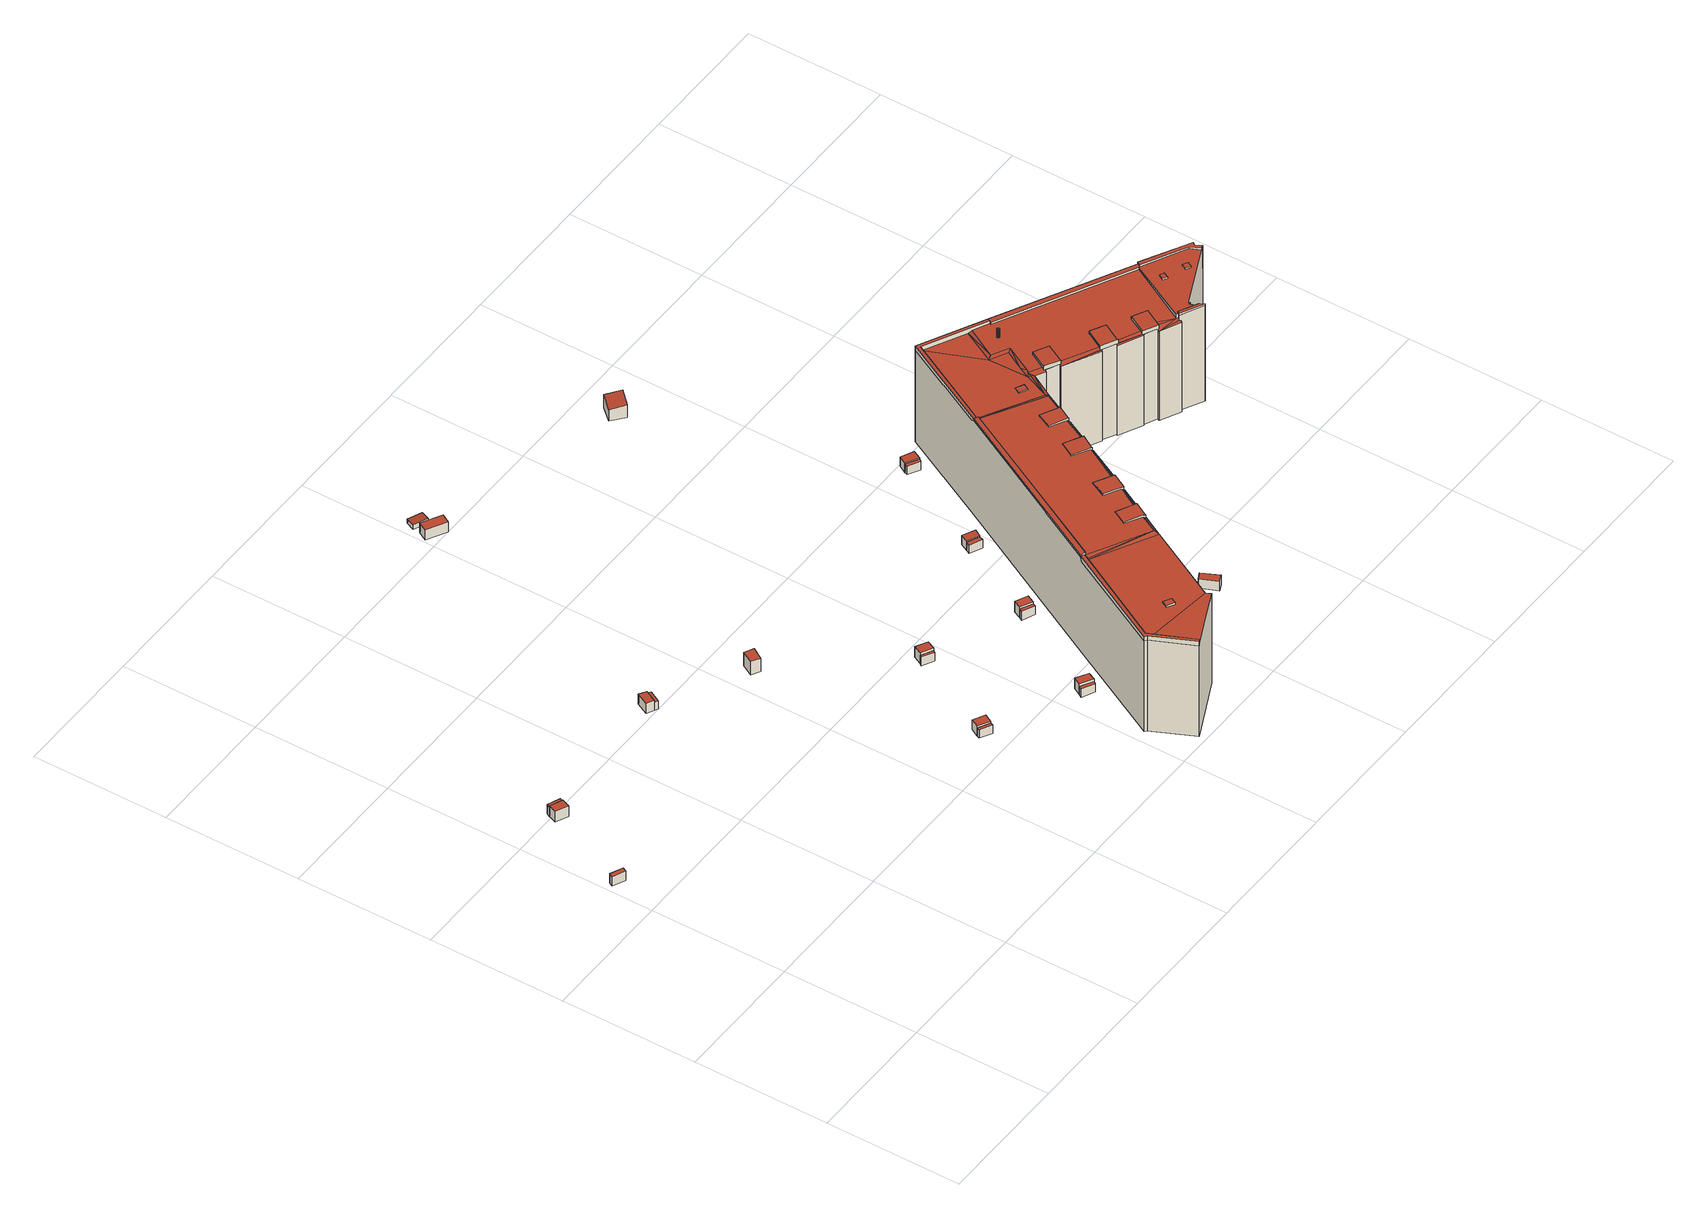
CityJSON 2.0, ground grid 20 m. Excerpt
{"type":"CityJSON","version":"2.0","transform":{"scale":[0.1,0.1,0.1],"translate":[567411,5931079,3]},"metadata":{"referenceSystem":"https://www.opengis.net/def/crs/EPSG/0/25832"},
"CityObjects":{
"building1":{"type":"Building","attributes":{"Grundfläche 2D":"1.375812","Grundhöhe NN":"4.401"},"geometry":[{"type":"Solid","lod":"3","boundaries":[[[[0,1,2,3]],[[4,5,3,2]],[[5,6,0,3]],[[6,7,1,0]],[[7,4,2,1]],[[7,6,5,4]]]],"semantics":{"surfaces":[{"type":"RoofSurface"},{"type":"WallSurface"},{"type":"GroundSurface"}],"values":[[0,1,1,1,1,2]]}}]},
"building2":{"type":"Building","attributes":{"Grundfläche 2D":"2.495258","Grundhöhe NN":"4.351"},"geometry":[{"type":"Solid","lod":"3","boundaries":[[[[8,9,10,11]],[[12,13,11,10]],[[13,14,8,11]],[[14,15,9,8]],[[15,12,10,9]],[[15,14,13,12]]]],"semantics":{"surfaces":[{"type":"RoofSurface"},{"type":"WallSurface"},{"type":"GroundSurface"}],"values":[[0,1,1,1,1,2]]}}]},
"building3":{"type":"Building","attributes":{"Grundfläche 2D":"1.512381","Grundhöhe NN":"4.334"},"geometry":[{"type":"Solid","lod":"3","boundaries":[[[[16,17,18,19]],[[20,21,19,18]],[[21,22,16,19]],[[22,23,17,16]],[[23,20,18,17]],[[23,22,21,20]]]],"semantics":{"surfaces":[{"type":"RoofSurface"},{"type":"WallSurface"},{"type":"GroundSurface"}],"values":[[0,1,1,1,1,2]]}}]},
"building4":{"type":"Building","attributes":{"Grundfläche 2D":"2.312961","Grundhöhe NN":"4.416"},"geometry":[{"type":"Solid","lod":"3","boundaries":[[[[24,25,26,27]],[[28,29,27,26]],[[29,30,24,27]],[[30,31,25,24]],[[31,28,26,25]],[[31,30,29,28]]]],"semantics":{"surfaces":[{"type":"RoofSurface"},{"type":"WallSurface"},{"type":"GroundSurface"}],"values":[[0,1,1,1,1,2]]}}]},
"building5":{"type":"Building","attributes":{"Grundfläche 2D":"1.101209","Grundhöhe NN":"4.410"},"geometry":[{"type":"Solid","lod":"3","boundaries":[[[[32,33,34,35]],[[29,36,35,34]],[[36,37,32,35]],[[37,30,33,32]],[[30,29,34,33]],[[30,37,36,29]]]],"semantics":{"surfaces":[{"type":"RoofSurface"},{"type":"WallSurface"},{"type":"GroundSurface"}],"values":[[0,1,1,1,1,2]]}}]},
"building6":{"type":"Building","attributes":{"Grundfläche 2D":"0.945910","Grundhöhe NN":"4.407"},"geometry":[{"type":"Solid","lod":"3","boundaries":[[[[38,39,40,41]],[[42,43,41,40]],[[43,44,38,41]],[[44,45,39,38]],[[45,42,40,39]],[[45,44,43,42]]]],"semantics":{"surfaces":[{"type":"RoofSurface"},{"type":"WallSurface"},{"type":"GroundSurface"}],"values":[[0,1,1,1,1,2]]}}]},
"building7":{"type":"Building","attributes":{"Grundfläche 2D":"2.541787","Grundhöhe NN":"4.412"},"geometry":[{"type":"Solid","lod":"3","boundaries":[[[[46,47,48,49]],[[50,42,49,48]],[[42,45,46,49]],[[45,51,47,46]],[[51,50,48,47]],[[51,45,42,50]]]],"semantics":{"surfaces":[{"type":"RoofSurface"},{"type":"WallSurface"},{"type":"GroundSurface"}],"values":[[0,1,1,1,1,2]]}}]},
"building8":{"type":"Building","attributes":{"Grundfläche 2D":"2.820201","Grundhöhe NN":"4.435"},"geometry":[{"type":"Solid","lod":"3","boundaries":[[[[52,53,54,55]],[[56,57,55,54]],[[57,58,52,55]],[[58,59,53,52]],[[59,56,54,53]],[[59,58,57,56]]]],"semantics":{"surfaces":[{"type":"RoofSurface"},{"type":"WallSurface"},{"type":"GroundSurface"}],"values":[[0,1,1,1,1,2]]}}]},
"building9":{"type":"Building","attributes":{"Grundfläche 2D":"0.725257","Grundhöhe NN":"4.340"},"geometry":[{"type":"Solid","lod":"3","boundaries":[[[[60,61,62,63]],[[64,65,63,62]],[[65,66,60,63]],[[66,67,61,60]],[[67,64,62,61]],[[67,66,65,64]]]],"semantics":{"surfaces":[{"type":"RoofSurface"},{"type":"WallSurface"},{"type":"GroundSurface"}],"values":[[0,1,1,1,1,2]]}}]},
"building10":{"type":"Building","attributes":{"Grundfläche 2D":"1.051746","Grundhöhe NN":"4.534"},"geometry":[{"type":"Solid","lod":"3","boundaries":[[[[68,69,70,71]],[[72,73,71,70]],[[73,74,68,71]],[[74,75,69,68]],[[75,72,70,69]],[[75,74,73,72]]]],"semantics":{"surfaces":[{"type":"RoofSurface"},{"type":"WallSurface"},{"type":"GroundSurface"}],"values":[[0,1,1,1,1,2]]}}]},
"building11":{"type":"Building","attributes":{"Grundfläche 2D":"2.422524","Grundhöhe NN":"4.355"},"geometry":[{"type":"Solid","lod":"3","boundaries":[[[[76,77,78,79]],[[80,81,79,78]],[[81,82,76,79]],[[82,83,77,76]],[[83,80,78,77]],[[83,82,81,80]]]],"semantics":{"surfaces":[{"type":"RoofSurface"},{"type":"WallSurface"},{"type":"GroundSurface"}],"values":[[0,1,1,1,1,2]]}}]},
"building12":{"type":"Building","attributes":{"Grundfläche 2D":"2.444402","Grundhöhe NN":"4.535"},"geometry":[{"type":"Solid","lod":"3","boundaries":[[[[84,85,86,87]],[[88,72,87,86]],[[72,75,84,87]],[[75,89,85,84]],[[89,88,86,85]],[[89,75,72,88]]]],"semantics":{"surfaces":[{"type":"RoofSurface"},{"type":"WallSurface"},{"type":"GroundSurface"}],"values":[[0,1,1,1,1,2]]}}]},
"building13":{"type":"Building","attributes":{"Grundfläche 2D":"4.599015","Grundhöhe NN":"3.704"},"geometry":[{"type":"Solid","lod":"3","boundaries":[[[[90,91,92,93]],[[94,95,93,92]],[[95,96,90,93]],[[96,97,91,90]],[[97,94,92,91]],[[97,96,95,94]]]],"semantics":{"surfaces":[{"type":"RoofSurface"},{"type":"WallSurface"},{"type":"GroundSurface"}],"values":[[0,1,1,1,1,2]]}}]},
"building14":{"type":"Building","attributes":{"Grundfläche 2D":"2.990400","Grundhöhe NN":"3.704"},"geometry":[{"type":"Solid","lod":"3","boundaries":[[[[98,99,100,101]],[[102,103,101,100]],[[103,104,98,101]],[[104,105,99,98]],[[105,102,100,99]],[[105,104,103,102]]]],"semantics":{"surfaces":[{"type":"RoofSurface"},{"type":"WallSurface"},{"type":"GroundSurface"}],"values":[[0,1,1,1,1,2]]}}]},
"building15":{"type":"Building","attributes":{"Grundfläche 2D":"0.986253","Grundhöhe NN":"4.458"},"geometry":[{"type":"Solid","lod":"3","boundaries":[[[[106,107,108,109]],[[110,111,109,108]],[[112,110,108,107]],[[111,113,106,109]],[[113,112,107,106]],[[112,113,111,110]]]],"semantics":{"surfaces":[{"type":"RoofSurface"},{"type":"WallSurface"},{"type":"GroundSurface"}],"values":[[0,1,1,1,1,2]]}}]},
"building16":{"type":"Building","attributes":{"Grundfläche 2D":"2.457318","Grundhöhe NN":"4.461"},"geometry":[{"type":"Solid","lod":"3","boundaries":[[[[114,115,116,117]],[[118,110,117,116]],[[110,112,114,117]],[[112,119,115,114]],[[119,118,116,115]],[[119,112,110,118]]]],"semantics":{"surfaces":[{"type":"RoofSurface"},{"type":"WallSurface"},{"type":"GroundSurface"}],"values":[[0,1,1,1,1,2]]}}]},
"building17":{"type":"Building","attributes":{"Grundfläche 2D":"1.325900","Grundhöhe NN":"4.494"},"geometry":[{"type":"Solid","lod":"3","boundaries":[[[[120,121,122,123]],[[124,125,123,122]],[[125,126,120,123]],[[126,127,121,120]],[[127,124,122,121]],[[127,126,125,124]]]],"semantics":{"surfaces":[{"type":"RoofSurface"},{"type":"WallSurface"},{"type":"GroundSurface"}],"values":[[0,1,1,1,1,2]]}}]},
"building18":{"type":"Building","attributes":{"Grundfläche 2D":"2.341023","Grundhöhe NN":"4.503"},"geometry":[{"type":"Solid","lod":"3","boundaries":[[[[128,129,130,131]],[[124,127,131,130]],[[127,132,128,131]],[[132,133,129,128]],[[133,124,130,129]],[[133,132,127,124]]]],"semantics":{"surfaces":[{"type":"RoofSurface"},{"type":"WallSurface"},{"type":"GroundSurface"}],"values":[[0,1,1,1,1,2]]}}]},
"building19":{"type":"Building","attributes":{"Grundfläche 2D":"3.215440","Grundhöhe NN":"4.558"},"geometry":[{"type":"Solid","lod":"3","boundaries":[[[[134,135,136,137]],[[138,139,137,136]],[[139,140,134,137]],[[140,141,135,134]],[[141,138,136,135]],[[141,140,139,138]]]],"semantics":{"surfaces":[{"type":"RoofSurface"},{"type":"WallSurface"},{"type":"GroundSurface"}],"values":[[0,1,1,1,1,2]]}}]},
"building20":{"type":"Building","attributes":{"Grundfläche 2D":"6.173376","Grundhöhe NN":"4.455"},"geometry":[{"type":"Solid","lod":"3","boundaries":[[[[142,143,144,145]],[[146,147,145,144]],[[147,148,142,145]],[[148,149,143,142]],[[149,146,144,143]],[[149,148,147,146]]]],"semantics":{"surfaces":[{"type":"RoofSurface"},{"type":"WallSurface"},{"type":"GroundSurface"}],"values":[[0,1,1,1,1,2]]}}]},
"building21":{"type":"Building","attributes":{"Grundfläche 2D":"1.042031","Grundhöhe NN":"4.372"},"geometry":[{"type":"Solid","lod":"3","boundaries":[[[[150,151,152,153]],[[154,155,152,151]],[[155,156,153,152]],[[156,157,150,153]],[[157,154,151,150]],[[154,157,156,155]]]],"semantics":{"surfaces":[{"type":"RoofSurface"},{"type":"WallSurface"},{"type":"GroundSurface"}],"values":[[0,1,1,1,1,2]]}}]},
"building22":{"type":"Building","attributes":{"Grundfläche 2D":"962.465773","Grundhöhe NN":"4.375"},"children":["building22-1","building22-2","building22-3","building22-4","building22-5","building22-6","building22-7","building22-8","building22-9","building22-10","building22-11","building22-12","building22-13","building22-14"],"geometry":[{"type":"Solid","lod":"3","boundaries":[[[[158,159,160,161,162,163,164]],[[165,166,167,168,169,170,171,172,173,174,175,176,177,178,179,180,181]],[[168,167,182]],[[183,184,185]],[[183,168,182,184]],[[186,187,188]],[[185,189,190,191,187,186,192,183]],[[193,188,194]],[[195,196,197,198,199,200,201,202,203,193,194,204]],[[193,186,188]],[[205,206,207,208,209]],[[210,208,195]],[[208,207,195]],[[211,212,206,205,213]],[[214,206,212]],[[215,216,195,207,217,218,219,220,221,222,223,224]],[[225,226,223]],[[201,200,199,198,197,196,195,216,227,228,229,230,231,232,233,203,193,203,202]],[[234,186,235]],[[186,193,235]],[[236,237,238,239,240,241,240,242,243,244,245,246,247,248,179,249,177,176,175,174,173,172,171,234],[250,251,252,243]],[[234,253,186]],[[171,253,234]],[[239,242,240]],[[240,241,240,242]],[[254,242,239]],[[250,243,252,251]],[[255,256,257,248]],[[257,258,179,248]],[[186,253,192]],[[249,179,178,177]],[[170,259,192,171]],[[192,253,171]],[[169,259,170]],[[168,183,260,169]],[[260,259,169]],[[260,183,192,259]],[[261,262,263,264,265,266,267,268,269]],[[270,271,272,273,274,275,276,277,278]],[[279,275,274,280,281,282]],[[283,284,285,286,287,288,289,290,291,292,293,294,279,282,281,295]],[[296,297,298]],[[195,204,299,300,210]],[[226,231,301]],[[224,223,226,301,230,229,228,227,216,195,216,215]],[[301,231,230]],[[302,303,304,305,306,307,235,193,203,233,232,231,308,309]],[[303,305,304]],[[268,267,300,299,162,161,160]],[[299,204,194,164,163,162]],[[188,278,277,159,158,164,194]],[[310,311,268,160,159,277]],[[312,213,263,262]],[[209,264,263,213,205]],[[210,300,267,266,265,264,209,208]],[[268,311,313,314,269]],[[314,315,261,269]],[[315,312,262,261]],[[276,275,296,298,316,317]],[[276,317,318,310,277]],[[191,190,189,272,271,270,278,188,187]],[[274,273,272,189,185,184,182,167,166,165]],[[165,181,280,274]],[[181,180,281,280]],[[275,279,297,296]],[[319,317,316,298,297,320,321]],[[322,323,314,313,311,310,318,317,319,324]],[[315,314,323,325]],[[312,315,325,326]],[[214,212,211,213,312,326,327]],[[206,214,327,328]],[[217,207,206,328,329]],[[218,217,329,330]],[[219,218,330,331]],[[220,219,331,332]],[[221,220,332,333]],[[222,221,333,334]],[[223,222,334,335]],[[225,223,335,336]],[[226,225,336,337]],[[231,226,337,338]],[[308,231,338,339]],[[309,308,339,340]],[[302,309,340,341]],[[303,302,341,342]],[[343,306,305,303,342,344]],[[345,234,235,307,346,347]],[[307,306,343,346]],[[236,234,345,348]],[[237,236,348,349]],[[238,237,349,350]],[[239,238,350,351]],[[254,239,351,352]],[[242,254,352,353]],[[243,242,353,354]],[[244,243,354,355]],[[245,244,355,356]],[[246,245,356,357]],[[247,246,357,358]],[[248,247,358,359]],[[255,248,359,360]],[[256,255,360,361]],[[362,288,287,286,363,364]],[[290,289,365,366]],[[289,288,362,365]],[[292,291,290,366,367]],[[293,292,367,368]],[[294,293,368,369]],[[294,369,320,297,279]],[[281,180,179,295]],[[295,179,258,283]],[[283,258,257,284]],[[285,284,257,256,361,363,286]],[[356,355,354,353,352,351,350,349,348,345,347,346,343,344,342,341,340,339,338,337,336,335,334,333,332,331,330,329,328,327,326,325,323,322,324,319,321,320,369,368,367,366,365,362,364,363,361,360,359,358,357]]]],"semantics":{"surfaces":[{"type":"RoofSurface"},{"type":"WallSurface"},{"type":"GroundSurface"}],"values":[[0,0,0,0,0,0,0,0,0,0,0,0,0,0,0,0,0,0,0,0,0,0,0,0,0,0,0,0,0,0,0,0,0,0,0,0,0,0,0,0,0,0,0,0,0,0,0,0,1,1,1,1,1,1,1,1,1,1,1,1,1,1,1,1,1,1,1,1,1,1,1,1,1,1,1,1,1,1,1,1,1,1,1,1,1,1,1,1,1,1,1,1,1,1,1,1,1,1,1,1,1,1,1,1,1,1,1,1,1,1,1,1,1,2]]}}]},
"building22-1":{"type":"BuildingInstallation","parents":["building22"],"geometry":[{"type":"MultiSurface","lod":"3","boundaries":[[[370,371,372,373,374,375,376,377,378,379]],[[227,197,380,377,376,375,374,373,219,215]],[[380,381,378,377]],[[382,371,370,379,378,381,196,216]],[[382,218,219,373,372,371]]],"semantics":{"surfaces":[{"type":"RoofSurface"},{"type":"WallSurface"}],"values":[0,1,1,1,1]}}]},
"building22-2":{"type":"BuildingInstallation","parents":["building22"],"geometry":[{"type":"MultiSurface","lod":"3","boundaries":[[[383,384,385,386]],[[386,385,387,388]],[[383,386,388,389]],[[384,383,389,390]],[[385,384,390,387]]],"semantics":{"surfaces":[{"type":"RoofSurface"},{"type":"WallSurface"}],"values":[0,1,1,1,1]}}]},
"building22-3":{"type":"BuildingInstallation","parents":["building22"],"geometry":[{"type":"MultiSurface","lod":"3","boundaries":[[[391,392,393,394,395,396,397,398,399]],[[241,395,394,393,400,237,238]],[[174,401,397,396,395,241,402]],[[401,403,398,397]],[[404,400,393,392,391,399,398,403,173,405]]],"semantics":{"surfaces":[{"type":"RoofSurface"},{"type":"WallSurface"}],"values":[0,1,1,1,1]}}]},
"building22-4":{"type":"BuildingInstallation","parents":["building22"],"geometry":[{"type":"MultiSurface","lod":"3","boundaries":[[[406,407,408,409,410,411,412]],[[410,409,279,282]],[[411,410,282,413]],[[412,411,413,291]],[[406,412,291,292]],[[407,406,292,293]],[[408,407,293,294]],[[409,408,294,279]]],"semantics":{"surfaces":[{"type":"RoofSurface"},{"type":"WallSurface"}],"values":[0,1,1,1,1,1,1,1]}}]},
"building22-5":{"type":"BuildingInstallation","parents":["building22"],"geometry":[{"type":"MultiSurface","lod":"3","boundaries":[[[414,415,416,417,418,419]],[[284,285,286,417,416,415]],[[286,287,418,417]],[[419,418,287,420]],[[420,283,284,415,414,419]]],"semantics":{"surfaces":[{"type":"RoofSurface"},{"type":"WallSurface"}],"values":[0,1,1,1,1]}}]},
"building22-6":{"type":"BuildingInstallation","parents":["building22"],"geometry":[{"type":"MultiSurface","lod":"3","boundaries":[[[421,422,423,424]],[[423,422,425,426]],[[424,423,426,427]],[[421,424,427,428]],[[422,421,428,425]]],"semantics":{"surfaces":[{"type":"RoofSurface"},{"type":"WallSurface"}],"values":[0,1,1,1,1]}}]},
"building22-7":{"type":"BuildingInstallation","parents":["building22"],"geometry":[{"type":"MultiSurface","lod":"3","boundaries":[[[429,430,431,432]],[[432,431,433,434]],[[429,432,434,435]],[[430,429,435,436]],[[431,430,436,433]]],"semantics":{"surfaces":[{"type":"RoofSurface"},{"type":"WallSurface"}],"values":[0,1,1,1,1]}}]},
"building22-8":{"type":"BuildingInstallation","parents":["building22"],"geometry":[{"type":"MultiSurface","lod":"3","boundaries":[[[437,438,439,440,441,442,443,444,445,446,447]],[[448,441,440,439,251,246,247]],[[449,443,442,441,448,450]],[[449,249,178,451,445,444,443]],[[451,452,446,445]],[[177,453,454,251,439,438,437,447,446,452,455]]],"semantics":{"surfaces":[{"type":"RoofSurface"},{"type":"WallSurface"}],"values":[0,1,1,1,1,1]}}]},
"building22-9":{"type":"BuildingInstallation","parents":["building22"],"geometry":[{"type":"MultiSurface","lod":"3","boundaries":[[[456,457,458,459]],[[459,458,460,461]],[[456,459,461,462]],[[457,456,462,463]],[[458,457,463,460]]],"semantics":{"surfaces":[{"type":"RoofSurface"},{"type":"WallSurface"}],"values":[0,1,1,1,1]}}]},
"building22-10":{"type":"BuildingInstallation","parents":["building22"],"geometry":[{"type":"MultiSurface","lod":"3","boundaries":[[[464,465,466,467,468,469,470,471,472,473]],[[466,465,474,304]],[[467,466,304,203]],[[203,475,468,467]],[[475,476,469,468]],[[303,472,471,470,469,476,202,233]],[[303,305,306,474,465,464,473,472]]],"semantics":{"surfaces":[{"type":"RoofSurface"},{"type":"WallSurface"}],"values":[0,1,1,1,1,1,1]}}]},
"building22-11":{"type":"BuildingInstallation","parents":["building22"],"geometry":[{"type":"MultiSurface","lod":"3","boundaries":[[[477,478,479,480,481,482,483,484,485,486,487,488,489,490]],[[477,490,491,492]],[[478,477,492,493]],[[479,478,493,494]],[[480,479,494,495]],[[481,480,495,496]],[[482,481,496,497]],[[483,482,497,498]],[[484,483,498,499]],[[485,484,499,500]],[[486,485,500,501]],[[487,486,501,502]],[[488,487,502,503]],[[489,488,503,504]],[[490,489,504,491]]],"semantics":{"surfaces":[{"type":"RoofSurface"},{"type":"WallSurface"}],"values":[0,1,1,1,1,1,1,1,1,1,1,1,1,1,1]}}]},
"building22-12":{"type":"BuildingInstallation","parents":["building22"],"geometry":[{"type":"MultiSurface","lod":"3","boundaries":[[[505,506,507,508,509,510,511,512]],[[301,508,507,506,513,222,223]],[[301,229,199,514,510,509,508]],[[514,515,511,510]],[[515,198,228,224,513,506,505,512,511]]],"semantics":{"surfaces":[{"type":"RoofSurface"},{"type":"WallSurface"}],"values":[0,1,1,1,1]}}]},
"building22-13":{"type":"BuildingInstallation","parents":["building22"],"geometry":[{"type":"MultiSurface","lod":"3","boundaries":[[[516,517,518,519,520,521,522,523]],[[308,232,201,524,521,520,519,518]],[[524,525,522,521]],[[525,200,230,516,523,522]],[[230,231,308,518,517,516]]],"semantics":{"surfaces":[{"type":"RoofSurface"},{"type":"WallSurface"}],"values":[0,1,1,1,1]}}]},
"building22-14":{"type":"BuildingInstallation","parents":["building22"],"geometry":[{"type":"MultiSurface","lod":"3","boundaries":[[[526,527,528,529,530,531,532,533]],[[529,528,527,240,242,243,252]],[[530,529,252,250]],[[250,176,534,535,532,531,530]],[[535,536,533,532]],[[536,537,526,533]],[[240,527,526,537,175]]],"semantics":{"surfaces":[{"type":"RoofSurface"},{"type":"WallSurface"}],"values":[0,1,1,1,1,1,1]}}]},
"building23":{"type":"Building","attributes":{"Grundfläche 2D":"2.609124","Grundhöhe NN":"4.370"},"geometry":[{"type":"Solid","lod":"3","boundaries":[[[[538,539,540,541]],[[542,155,541,540]],[[155,154,538,541]],[[154,543,539,538]],[[543,542,540,539]],[[543,154,155,542]]]],"semantics":{"surfaces":[{"type":"RoofSurface"},{"type":"WallSurface"},{"type":"GroundSurface"}],"values":[[0,1,1,1,1,2]]}}]}
},
"vertices":[
[25,460,30],[7,468,30],[4,462,30],[22,454,30],[4,462,14],[22,454,14],[25,460,14],[7,468,14],
[79,579,32],[84,591,32],[66,599,32],[61,587,32],[66,599,14],[61,587,14],[79,579,14],[84,591,14],
[87,597,29],[69,605,29],[66,599,29],[84,591,29],[66,599,13],[84,591,13],[87,597,13],[69,605,13],
[309,616,31],[299,622,31],[290,604,31],[300,599,31],[290,604,14],[300,599,14],[309,616,14],[299,622,14],
[314,613,28],[309,616,28],[300,599,28],[305,596,28],[305,596,14],[314,613,14],
[503,224,28],[505,228,28],[488,237,28],[486,233,28],[488,237,14],[486,233,14],[503,224,14],[505,228,14],
[505,228,31],[511,240,31],[494,249,31],[488,237,31],[494,249,14],[511,240,14],
[434,528,37],[444,545,37],[431,552,37],[422,535,37],[431,552,14],[422,535,14],[434,528,14],[444,545,14],
[573,359,28],[575,362,28],[558,371,28],[556,368,28],[558,371,13],[556,368,13],[573,359,13],[575,362,13],
[637,159,29],[640,163,29],[622,173,29],[619,168,29],[622,173,15],[619,168,15],[637,159,15],[640,163,15],
[575,362,32],[581,374,32],[564,383,32],[558,371,32],[564,383,14],[558,371,14],[575,362,14],[581,374,14],
[640,163,33],[645,174,33],[628,184,33],[622,173,33],[628,184,15],[645,174,15],
[440,1013,24],[412,1029,24],[405,1016,24],[433,1000,24],[405,1016,7],[433,1000,7],[440,1013,7],[412,1029,7],
[438,1043,14],[418,1052,14],[412,1039,15],[432,1030,15],[412,1039,7],[432,1030,7],[438,1043,7],[418,1052,7],
[712,301,30],[714,305,30],[697,314,30],[694,309,30],[697,314,15],[694,309,15],[714,305,15],[712,301,15],
[714,305,33],[720,317,33],[702,325,33],[697,314,33],[702,325,15],[720,317,15],
[777,424,29],[779,430,29],[762,438,29],[759,432,29],[762,438,15],[759,432,15],[777,424,15],[779,430,15],
[785,440,31],[767,449,31],[762,438,31],[779,430,31],[785,440,15],[767,449,15],
[876,163,32],[866,158,32],[877,133,32],[888,138,32],[877,133,16],[888,138,16],[876,163,16],[866,158,16],
[725,927,37],[742,945,40],[724,962,37],[707,943,34],[724,962,15],[707,943,15],[725,927,15],[742,945,15],
[853,569,28],[856,573,28],[838,583,28],[836,578,28],[856,573,14],[838,583,14],[836,578,14],[853,569,14],
[826,466,179],[822,468,179],[690,217,179],[695,215,179],[696,214,179],[697,214,179],[828,465,179],[982,552,174],[961,562,174],[959,563,174],[937,520,172],[961,507,172],[940,467,171],[937,463,171],[939,462,171],[955,454,171],[976,442,171],[1026,416,171],[1047,405,171],[1079,389,171],[1102,384,171],[1123,365,171],[1168,452,175],[981,550,174],[955,566,171],[930,518,170],[954,566,171],[896,597,171],[917,424,169],[829,472,171],[826,466,175],[894,597,171],[832,477,171],[830,474,171],[932,461,169],[915,418,172],[828,465,175],[785,170,172],[798,195,172],[808,215,172],[825,246,172],[836,268,172],[863,319,172],[874,340,172],[891,373,172],[902,393,172],[697,214,175],[621,66,170],[729,55,168],[786,163,168],[693,211,170],[618,71,170],[693,212,171],[680,23,169],[732,47,168],[647,8,170],[733,48,168],[810,214,171],[798,194,172],[803,194,168],[801,195,169],[811,214,169],[813,213,167],[830,245,167],[828,246,169],[838,265,169],[827,245,170],[840,264,167],[868,318,167],[809,215,172],[826,246,171],[837,267,171],[865,318,170],[865,319,170],[875,339,171],[892,372,171],[939,455,168],[921,422,168],[953,447,168],[955,450,169],[973,440,169],[972,438,168],[1024,413,169],[974,439,169],[1025,412,169],[1044,402,169],[1043,400,168],[1077,383,168],[1078,384,169],[1096,375,169],[1095,372,167],[1099,378,171],[1046,402,169],[1077,385,169],[1046,401,169],[936,458,169],[1024,410,168],[1124,357,168],[1126,360,169],[1124,361,169],[1126,364,171],[940,477,169],[955,505,170],[615,66,177],[643,6,177],[647,8,177],[618,71,177],[693,211,177],[693,212,177],[695,215,177],[690,217,177],[612,68,177],[829,472,178],[830,474,178],[894,597,178],[896,597,178],[982,552,178],[984,556,178],[892,604,178],[822,468,178],[826,466,178],[1173,457,178],[981,550,178],[1168,452,178],[1170,452,178],[1126,364,178],[1124,361,178],[1126,360,178],[1157,344,178],[1153,351,178],[1148,362,178],[1151,363,178],[1150,364,178],[1239,405,178],[1244,407,178],[1239,416,178],[1242,420,178],[1123,365,178],[984,556,174],[1173,457,175],[961,568,174],[696,214,175],[695,215,175],[839,266,169],[895,371,167],[893,372,170],[903,393,171],[893,373,170],[903,391,170],[905,390,168],[876,338,170],[878,337,167],[822,468,175],[690,217,175],[643,6,170],[688,214,170],[612,68,170],[615,66,170],[957,570,171],[892,604,171],[825,474,171],[892,604,14],[1173,457,14],[961,568,14],[688,214,14],[612,68,14],[822,468,14],[615,66,14],[643,6,14],[733,48,14],[729,55,14],[803,194,14],[801,195,14],[811,214,14],[813,213,14],[830,245,14],[828,246,14],[838,265,14],[840,264,14],[868,318,14],[865,319,14],[876,338,14],[878,337,14],[895,371,14],[893,372,14],[903,391,14],[893,373,14],[939,455,14],[905,390,14],[921,422,14],[953,447,14],[955,450,14],[973,440,14],[972,438,14],[1024,410,14],[1025,412,14],[1044,402,14],[1043,400,14],[1077,383,14],[1078,384,14],[1096,375,14],[1095,372,14],[1124,357,14],[1126,360,14],[1148,362,14],[1157,344,14],[1153,351,14],[1151,363,14],[1150,364,14],[1244,407,14],[1239,416,14],[1242,420,14],
[798,194,175],[800,193,175],[801,195,175],[811,214,175],[810,214,175],[809,215,175],[808,215,175],[784,228,175],[773,208,175],[798,195,175],[784,228,173],[773,208,173],[800,193,169],
[912,447,171],[916,455,171],[905,461,171],[900,453,171],[905,461,169],[900,453,169],[912,447,169],[916,455,169],
[954,453,176],[954,452,176],[953,451,176],[955,450,176],[974,439,176],[975,441,176],[988,466,176],[967,477,176],[955,454,176],[953,451,169],[988,466,172],[975,441,170],[967,477,172],[954,452,170],[954,453,170],
[1244,407,181],[1239,416,181],[1242,420,181],[1173,457,181],[1170,452,181],[1232,420,181],[1239,405,181],[1232,420,178],
[1126,364,181],[1124,361,181],[1126,360,181],[1157,344,181],[1153,351,181],[1126,365,181],[1126,365,178],
[1176,419,180],[1170,422,180],[1166,415,180],[1172,411,180],[1170,422,178],[1166,415,178],[1172,411,178],[1176,419,178],
[1209,405,180],[1202,409,180],[1198,402,180],[1205,398,180],[1198,402,178],[1205,398,178],[1209,405,178],[1202,409,178],
[1078,387,176],[1077,387,176],[1077,385,176],[1078,384,176],[1097,374,176],[1098,376,176],[1098,377,176],[1099,378,176],[1111,400,176],[1090,411,176],[1079,389,176],[1097,374,169],[1098,377,170],[1098,376,170],[1111,400,172],[1090,411,172],[1078,387,170],[1077,387,170],[1084,399,171],
[694,82,172],[683,88,172],[679,80,172],[690,74,172],[679,80,169],[690,74,169],[694,82,169],[683,88,169],
[903,391,175],[903,392,175],[903,393,175],[902,393,175],[877,406,175],[867,385,175],[891,373,175],[892,372,175],[893,372,175],[893,373,175],[903,392,170],[877,406,173],[867,385,173],
[969,532,187],[968,532,187],[968,531,187],[967,531,187],[967,530,187],[967,529,187],[968,529,187],[968,528,187],[969,528,187],[969,529,187],[970,529,187],[970,530,187],[970,531,187],[969,531,187],[969,531,173],[969,532,173],[968,532,173],[968,531,173],[967,531,173],[967,530,173],[967,529,173],[968,529,173],[968,528,173],[969,528,173],[969,529,173],[970,529,173],[970,530,173],[970,531,173],
[827,245,175],[828,245,175],[838,265,175],[839,266,175],[837,267,175],[812,281,175],[801,259,175],[825,246,175],[828,245,169],[812,281,173],[801,259,173],
[865,318,175],[865,319,175],[876,338,175],[875,339,175],[874,340,175],[850,352,175],[839,332,175],[863,319,175],[850,352,173],[839,332,173],
[1038,439,176],[1024,413,176],[1044,402,176],[1046,401,176],[1046,402,176],[1047,405,176],[1060,428,176],[1040,439,176],[1057,423,171],[1060,428,172],[1040,439,172],[1038,439,172],
[856,573,30],[862,585,30],[844,594,30],[838,583,30],[844,594,14],[862,585,14]
]}
